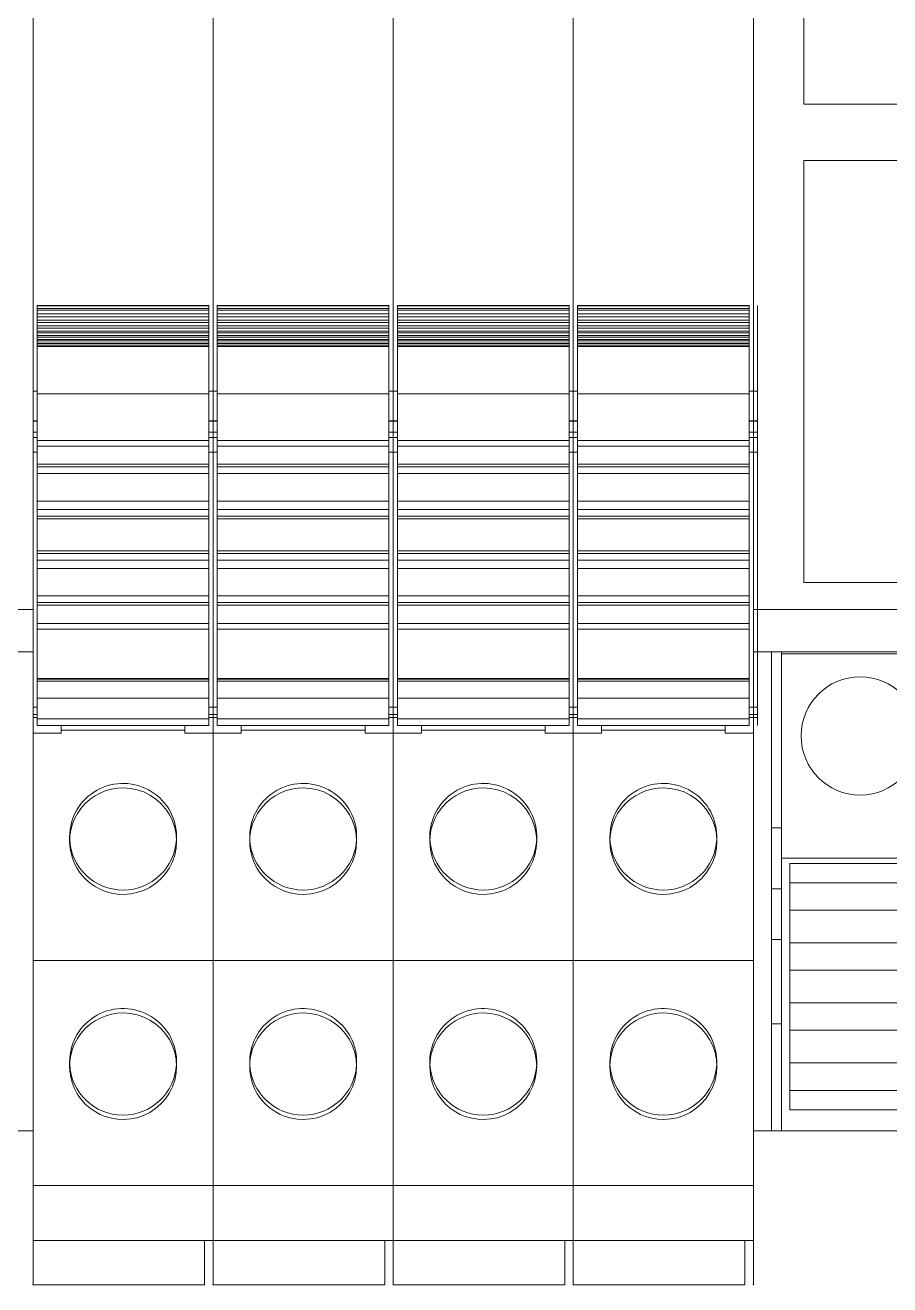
# Model space of a CAD drawing. Header units: millimetres. Extents: x 979 to 3414, y -1029 to 703.
# Drawn here: x 2215.84 to 2246.56, y 378.01 to 422.78 of the extents above; entities that cross this region are included whole.
import ezdxf

# ---------------------------------------------------------------- set-up
doc = ezdxf.new("R2010")
doc.units = ezdxf.units.MM
doc.layers.add('eProC - L2', color=41, linetype='Continuous', lineweight=20)

# ---------------------------------------------------------------- blocks, each defined once
blk = doc.blocks.new('eProC_Z_BPSN-SI-520')
at = {"layer": 'eProC - L2'}
for p, q in [((1.794, -42.11), (1.794, -21.11)), ((1.794, -42.11), (5.794, -42.11)), ((1.794, -59.11), (1.794, -44.11)), ((1.794, -44.11), (5.794, -44.11)), ((1.794, -59.11), (5.794, -59.11)), ((7.5, -60.072), (0, -60.072)), ((7.5, -61.577), (0, -61.577)), ((0.644, -78.601), (0.644, -61.577)), ((0.994, -78.601), (0.994, -61.577)), ((6.594, -61.647), (0.994, -61.647)), ((0.994, -67.83), (0.644, -67.83)), ((6.594, -68.91), (0.994, -68.91)), ((1.294, -77.853), (1.294, -69.103)), ((6.594, -69.103), (1.294, -69.103)), ((6.594, -69.783), (1.294, -69.783)), ((0.994, -70.001), (0.644, -70.001)), ((6.594, -70.757), (1.294, -70.757)), ((0.644, -71.801), (0.994, -71.801)), ((6.594, -71.919), (1.294, -71.919)), ((6.594, -72.893), (1.294, -72.893)), ((6.594, -74.054), (1.294, -74.054)), ((0.994, -74.801), (0.644, -74.801)), ((6.594, -75.029), (1.294, -75.029)), ((6.594, -76.19), (1.294, -76.19)), ((6.594, -77.165), (1.294, -77.165)), ((6.594, -77.853), (1.294, -77.853)), ((6.594, -78.601), (0.994, -78.601))]:
    blk.add_line(p, q, dxfattribs=at)
blk.add_lwpolyline([(0, 0), (7.5, 0), (7.5, -78.601), (0, -78.601)], close=True, dxfattribs=at)
blk.add_circle((3.794, -64.565), 2.1, dxfattribs=at)

msp = doc.modelspace()

# ---------------------------------------------------------------- linework, layer by layer
at = {"layer": 'eProC - L2'}
for p, q in [((2222.516, 467.559), (2222.516, 379.581)), ((2228.916, 467.559), (2228.916, 379.581)), ((2235.316, 467.559), (2235.316, 379.581)), ((2241.716, 467.559), (2241.716, 379.581)), ((2216.116, 387.581), (2216.116, 436.848)), ((2222.516, 387.581), (2222.516, 436.848)), ((2228.916, 387.581), (2228.916, 436.848)), ((2235.316, 387.581), (2235.316, 436.848)), ((2241.716, 387.581), (2241.716, 436.848)), ((2222.366, 412.82), (2216.266, 412.82)), ((2216.266, 397.886), (2216.266, 412.82)), ((2222.366, 412.807), (2216.266, 412.807)), ((2222.366, 412.715), (2216.266, 412.715)), ((2222.366, 412.649), (2216.266, 412.649)), ((2222.366, 412.52), (2216.266, 412.52)), ((2222.366, 412.42), (2216.266, 412.42)), ((2222.366, 412.82), (2222.366, 397.886)), ((2228.766, 412.82), (2222.666, 412.82)), ((2222.666, 397.886), (2222.666, 412.82)), ((2228.766, 412.807), (2222.666, 412.807)), ((2228.766, 412.715), (2222.666, 412.715)), ((2228.766, 412.649), (2222.666, 412.649)), ((2228.766, 412.52), (2222.666, 412.52)), ((2228.766, 412.42), (2222.666, 412.42)), ((2228.766, 412.82), (2228.766, 397.886)), ((2235.166, 412.82), (2229.066, 412.82)), ((2229.066, 397.886), (2229.066, 412.82)), ((2235.166, 412.807), (2229.066, 412.807)), ((2235.166, 412.715), (2229.066, 412.715)), ((2235.166, 412.649), (2229.066, 412.649)), ((2235.166, 412.52), (2229.066, 412.52)), ((2235.166, 412.42), (2229.066, 412.42)), ((2235.166, 412.82), (2235.166, 397.886)), ((2241.566, 412.82), (2235.466, 412.82)), ((2235.466, 397.886), (2235.466, 412.82)), ((2241.566, 412.807), (2235.466, 412.807)), ((2241.566, 412.715), (2235.466, 412.715)), ((2241.566, 412.649), (2235.466, 412.649)), ((2241.566, 412.52), (2235.466, 412.52)), ((2241.566, 412.42), (2235.466, 412.42)), ((2241.566, 412.82), (2241.566, 397.886)), ((2241.866, 397.886), (2241.866, 412.82)), ((2222.366, 412.298), (2216.266, 412.298)), ((2222.366, 412.21), (2216.266, 412.21)), ((2222.366, 412.096), (2216.266, 412.096)), ((2222.366, 412.019), (2216.266, 412.019)), ((2228.766, 412.298), (2222.666, 412.298)), ((2228.766, 412.21), (2222.666, 412.21)), ((2228.766, 412.096), (2222.666, 412.096)), ((2228.766, 412.019), (2222.666, 412.019)), ((2235.166, 412.298), (2229.066, 412.298)), ((2235.166, 412.21), (2229.066, 412.21)), ((2235.166, 412.096), (2229.066, 412.096)), ((2235.166, 412.019), (2229.066, 412.019)), ((2241.566, 412.298), (2235.466, 412.298)), ((2241.566, 412.21), (2235.466, 412.21)), ((2241.566, 412.096), (2235.466, 412.096)), ((2241.566, 412.019), (2235.466, 412.019)), ((2222.366, 411.912), (2216.266, 411.912)), ((2222.366, 411.848), (2216.266, 411.848)), ((2222.366, 411.749), (2216.266, 411.749)), ((2222.366, 411.698), (2216.266, 411.698)), ((2222.366, 411.606), (2216.266, 411.606)), ((2222.366, 411.568), (2216.266, 411.568)), ((2228.766, 411.912), (2222.666, 411.912)), ((2228.766, 411.848), (2222.666, 411.848)), ((2228.766, 411.749), (2222.666, 411.749)), ((2228.766, 411.698), (2222.666, 411.698)), ((2228.766, 411.606), (2222.666, 411.606)), ((2228.766, 411.568), (2222.666, 411.568)), ((2235.166, 411.912), (2229.066, 411.912)), ((2235.166, 411.848), (2229.066, 411.848)), ((2235.166, 411.749), (2229.066, 411.749)), ((2235.166, 411.698), (2229.066, 411.698)), ((2235.166, 411.606), (2229.066, 411.606)), ((2235.166, 411.568), (2229.066, 411.568)), ((2241.566, 411.912), (2235.466, 411.912)), ((2241.566, 411.848), (2235.466, 411.848)), ((2241.566, 411.749), (2235.466, 411.749)), ((2241.566, 411.698), (2235.466, 411.698)), ((2241.566, 411.606), (2235.466, 411.606)), ((2241.566, 411.568), (2235.466, 411.568)), ((2222.366, 411.483), (2216.266, 411.483)), ((2222.366, 411.459), (2216.266, 411.459)), ((2222.366, 411.382), (2216.266, 411.382)), ((2222.366, 411.365), (2216.266, 411.365)), ((2228.766, 411.483), (2222.666, 411.483)), ((2228.766, 411.459), (2222.666, 411.459)), ((2228.766, 411.382), (2222.666, 411.382)), ((2228.766, 411.365), (2222.666, 411.365)), ((2235.166, 411.483), (2229.066, 411.483)), ((2235.166, 411.459), (2229.066, 411.459)), ((2235.166, 411.382), (2229.066, 411.382)), ((2235.166, 411.365), (2229.066, 411.365)), ((2241.566, 411.483), (2235.466, 411.483)), ((2241.566, 411.459), (2235.466, 411.459)), ((2241.566, 411.382), (2235.466, 411.382)), ((2241.566, 411.365), (2235.466, 411.365)), ((2216.116, 409.77), (2216.266, 409.77)), ((2222.366, 409.77), (2222.516, 409.77)), ((2222.516, 409.77), (2222.666, 409.77)), ((2228.766, 409.77), (2228.916, 409.77)), ((2228.916, 409.77), (2229.066, 409.77)), ((2235.166, 409.77), (2235.316, 409.77)), ((2235.316, 409.77), (2235.466, 409.77)), ((2241.566, 409.77), (2241.716, 409.77)), ((2241.716, 409.77), (2241.866, 409.77)), ((2216.266, 409.684), (2222.366, 409.684)), ((2222.666, 409.684), (2228.766, 409.684)), ((2229.066, 409.684), (2235.166, 409.684)), ((2235.466, 409.684), (2241.566, 409.684)), ((2216.266, 408.714), (2216.116, 408.714)), ((2216.116, 408.711), (2216.266, 408.711)), ((2222.516, 408.714), (2222.366, 408.714)), ((2222.366, 408.711), (2222.516, 408.711)), ((2222.666, 408.714), (2222.516, 408.714)), ((2222.516, 408.711), (2222.666, 408.711)), ((2228.916, 408.714), (2228.766, 408.714)), ((2228.766, 408.711), (2228.916, 408.711)), ((2229.066, 408.714), (2228.916, 408.714)), ((2228.916, 408.711), (2229.066, 408.711)), ((2235.316, 408.714), (2235.166, 408.714)), ((2235.166, 408.711), (2235.316, 408.711)), ((2235.466, 408.714), (2235.316, 408.714)), ((2235.316, 408.711), (2235.466, 408.711)), ((2241.716, 408.714), (2241.566, 408.714)), ((2241.566, 408.711), (2241.716, 408.711)), ((2241.866, 408.714), (2241.716, 408.714)), ((2241.716, 408.711), (2241.866, 408.711)), ((2216.116, 408.311), (2216.266, 408.311)), ((2216.116, 408.132), (2216.266, 408.132)), ((2222.366, 408.02), (2216.266, 408.02)), ((2222.366, 408.311), (2222.516, 408.311)), ((2222.366, 408.132), (2222.516, 408.132)), ((2222.516, 408.311), (2222.666, 408.311)), ((2222.516, 408.132), (2222.666, 408.132)), ((2228.766, 408.02), (2222.666, 408.02)), ((2228.766, 408.311), (2228.916, 408.311)), ((2228.766, 408.132), (2228.916, 408.132)), ((2228.916, 408.311), (2229.066, 408.311)), ((2228.916, 408.132), (2229.066, 408.132)), ((2235.166, 408.02), (2229.066, 408.02)), ((2235.166, 408.311), (2235.316, 408.311)), ((2235.166, 408.132), (2235.316, 408.132)), ((2235.316, 408.311), (2235.466, 408.311)), ((2235.316, 408.132), (2235.466, 408.132)), ((2241.566, 408.02), (2235.466, 408.02)), ((2241.566, 408.311), (2241.716, 408.311)), ((2241.566, 408.132), (2241.716, 408.132)), ((2241.716, 408.311), (2241.866, 408.311)), ((2241.716, 408.132), (2241.866, 408.132)), ((2216.116, 407.601), (2216.266, 407.601)), ((2216.266, 407.82), (2222.366, 407.82)), ((2222.366, 407.601), (2222.516, 407.601)), ((2222.516, 407.601), (2222.666, 407.601)), ((2222.666, 407.82), (2228.766, 407.82)), ((2228.766, 407.601), (2228.916, 407.601)), ((2228.916, 407.601), (2229.066, 407.601)), ((2229.066, 407.82), (2235.166, 407.82)), ((2235.166, 407.601), (2235.316, 407.601)), ((2235.316, 407.601), (2235.466, 407.601)), ((2235.466, 407.82), (2241.566, 407.82)), ((2241.566, 407.601), (2241.716, 407.601)), ((2241.716, 407.601), (2241.866, 407.601)), ((2216.266, 407.178), (2222.366, 407.178)), ((2216.266, 407.083), (2222.366, 407.083)), ((2222.666, 407.178), (2228.766, 407.178)), ((2222.666, 407.083), (2228.766, 407.083)), ((2229.066, 407.178), (2235.166, 407.178)), ((2229.066, 407.083), (2235.166, 407.083)), ((2235.466, 407.178), (2241.566, 407.178)), ((2235.466, 407.083), (2241.566, 407.083)), ((2222.366, 406.845), (2216.266, 406.845)), ((2228.766, 406.845), (2222.666, 406.845)), ((2235.166, 406.845), (2229.066, 406.845)), ((2241.566, 406.845), (2235.466, 406.845)), ((2222.366, 405.87), (2216.266, 405.87)), ((2228.766, 405.87), (2222.666, 405.87)), ((2235.166, 405.87), (2229.066, 405.87)), ((2241.566, 405.87), (2235.466, 405.87)), ((2216.266, 405.57), (2222.366, 405.57)), ((2222.366, 405.333), (2216.266, 405.333)), ((2216.266, 405.237), (2222.366, 405.237)), ((2222.666, 405.57), (2228.766, 405.57)), ((2228.766, 405.333), (2222.666, 405.333)), ((2222.666, 405.237), (2228.766, 405.237)), ((2229.066, 405.57), (2235.166, 405.57)), ((2235.166, 405.333), (2229.066, 405.333)), ((2229.066, 405.237), (2235.166, 405.237)), ((2235.466, 405.57), (2241.566, 405.57)), ((2241.566, 405.333), (2235.466, 405.333)), ((2235.466, 405.237), (2241.566, 405.237)), ((2222.366, 404.103), (2216.266, 404.103)), ((2216.266, 404.008), (2222.366, 404.008)), ((2228.766, 404.103), (2222.666, 404.103)), ((2222.666, 404.008), (2228.766, 404.008)), ((2235.166, 404.103), (2229.066, 404.103)), ((2229.066, 404.008), (2235.166, 404.008)), ((2241.566, 404.103), (2235.466, 404.103)), ((2235.466, 404.008), (2241.566, 404.008)), ((2222.366, 403.77), (2216.266, 403.77)), ((2222.366, 403.47), (2216.266, 403.47)), ((2228.766, 403.77), (2222.666, 403.77)), ((2228.766, 403.47), (2222.666, 403.47)), ((2235.166, 403.77), (2229.066, 403.77)), ((2235.166, 403.47), (2229.066, 403.47)), ((2241.566, 403.77), (2235.466, 403.77)), ((2241.566, 403.47), (2235.466, 403.47)), ((2216.266, 402.495), (2222.366, 402.495)), ((2222.366, 402.258), (2216.266, 402.258)), ((2216.266, 402.162), (2222.366, 402.162)), ((2222.666, 402.495), (2228.766, 402.495)), ((2228.766, 402.258), (2222.666, 402.258)), ((2222.666, 402.162), (2228.766, 402.162)), ((2229.066, 402.495), (2235.166, 402.495)), ((2235.166, 402.258), (2229.066, 402.258)), ((2229.066, 402.162), (2235.166, 402.162)), ((2235.466, 402.495), (2241.566, 402.495)), ((2241.566, 402.258), (2235.466, 402.258)), ((2235.466, 402.162), (2241.566, 402.162)), ((2222.366, 401.52), (2216.266, 401.52)), ((2216.266, 401.32), (2222.366, 401.32)), ((2228.766, 401.52), (2222.666, 401.52)), ((2222.666, 401.32), (2228.766, 401.32)), ((2235.166, 401.52), (2229.066, 401.52)), ((2229.066, 401.32), (2235.166, 401.32)), ((2241.566, 401.52), (2235.466, 401.52)), ((2235.466, 401.32), (2241.566, 401.32)), ((2222.366, 399.558), (2216.266, 399.558)), ((2222.366, 399.532), (2216.266, 399.532)), ((2222.366, 399.462), (2216.266, 399.462)), ((2228.766, 399.558), (2222.666, 399.558)), ((2228.766, 399.532), (2222.666, 399.532)), ((2228.766, 399.462), (2222.666, 399.462)), ((2235.166, 399.558), (2229.066, 399.558)), ((2235.166, 399.532), (2229.066, 399.532)), ((2235.166, 399.462), (2229.066, 399.462)), ((2241.566, 399.558), (2235.466, 399.558)), ((2241.566, 399.532), (2235.466, 399.532)), ((2241.566, 399.462), (2235.466, 399.462)), ((2216.116, 398.545), (2216.266, 398.545)), ((2222.366, 398.857), (2216.266, 398.857)), ((2222.516, 398.545), (2222.366, 398.545)), ((2222.516, 398.545), (2222.666, 398.545)), ((2228.766, 398.857), (2222.666, 398.857)), ((2228.916, 398.545), (2228.766, 398.545)), ((2228.916, 398.545), (2229.066, 398.545)), ((2235.166, 398.857), (2229.066, 398.857)), ((2235.316, 398.545), (2235.166, 398.545)), ((2235.316, 398.545), (2235.466, 398.545)), ((2241.566, 398.857), (2235.466, 398.857)), ((2241.716, 398.545), (2241.566, 398.545)), ((2241.716, 398.545), (2241.866, 398.545)), ((2216.116, 398.279), (2216.266, 398.279)), ((2216.116, 398.18), (2216.266, 398.18)), ((2222.366, 398.13), (2216.266, 398.13)), ((2222.516, 398.279), (2222.366, 398.279)), ((2222.516, 398.18), (2222.366, 398.18)), ((2222.516, 398.279), (2222.666, 398.279)), ((2222.516, 398.18), (2222.666, 398.18)), ((2228.766, 398.13), (2222.666, 398.13)), ((2228.916, 398.279), (2228.766, 398.279)), ((2228.916, 398.18), (2228.766, 398.18)), ((2228.916, 398.279), (2229.066, 398.279)), ((2228.916, 398.18), (2229.066, 398.18)), ((2235.166, 398.13), (2229.066, 398.13)), ((2235.316, 398.279), (2235.166, 398.279)), ((2235.316, 398.18), (2235.166, 398.18)), ((2235.316, 398.279), (2235.466, 398.279)), ((2235.316, 398.18), (2235.466, 398.18)), ((2241.566, 398.13), (2235.466, 398.13)), ((2241.716, 398.279), (2241.566, 398.279)), ((2241.716, 398.18), (2241.566, 398.18)), ((2241.716, 398.279), (2241.866, 398.279)), ((2241.716, 398.18), (2241.866, 398.18)), ((2216.116, 397.621), (2217.116, 397.621)), ((2216.266, 397.886), (2222.366, 397.886)), ((2217.116, 397.621), (2217.116, 397.886)), ((2221.516, 397.721), (2217.116, 397.721)), ((2221.516, 397.621), (2221.516, 397.886)), ((2222.516, 397.621), (2221.516, 397.621)), ((2222.516, 397.621), (2223.516, 397.621)), ((2222.666, 397.886), (2228.766, 397.886)), ((2223.516, 397.621), (2223.516, 397.886)), ((2227.916, 397.721), (2223.516, 397.721)), ((2227.916, 397.621), (2227.916, 397.886)), ((2228.916, 397.621), (2227.916, 397.621)), ((2228.916, 397.621), (2229.916, 397.621)), ((2229.066, 397.886), (2235.166, 397.886)), ((2229.916, 397.621), (2229.916, 397.886)), ((2234.316, 397.721), (2229.916, 397.721)), ((2234.316, 397.621), (2234.316, 397.886)), ((2235.316, 397.621), (2234.316, 397.621)), ((2235.316, 397.621), (2236.316, 397.621)), ((2235.466, 397.886), (2241.566, 397.886)), ((2236.316, 397.621), (2236.316, 397.886)), ((2240.716, 397.721), (2236.316, 397.721)), ((2240.716, 397.621), (2240.716, 397.886)), ((2241.716, 397.621), (2240.716, 397.621)), ((2217.416, 393.936), (2217.416, 393.774)), ((2221.217, 393.774), (2221.217, 393.936)), ((2223.816, 393.936), (2223.816, 393.774)), ((2227.617, 393.774), (2227.617, 393.936)), ((2230.216, 393.936), (2230.216, 393.774)), ((2234.017, 393.774), (2234.017, 393.936)), ((2236.616, 393.936), (2236.616, 393.774)), ((2240.417, 393.774), (2240.417, 393.936)), ((2222.516, 389.533), (2216.116, 389.533)), ((2228.916, 389.533), (2222.516, 389.533)), ((2235.316, 389.533), (2228.916, 389.533)), ((2241.716, 389.533), (2235.316, 389.533)), ((2216.116, 387.601), (2216.116, 387.582)), ((2216.116, 387.582), (2216.116, 379.581)), ((2222.516, 387.601), (2222.516, 387.582)), ((2222.516, 387.582), (2222.516, 379.581)), ((2228.916, 387.601), (2228.916, 387.582)), ((2228.916, 387.582), (2228.916, 379.581)), ((2235.316, 387.601), (2235.316, 387.582)), ((2235.316, 387.582), (2235.316, 379.581)), ((2241.716, 387.601), (2241.716, 387.582)), ((2241.716, 387.582), (2241.716, 379.581)), ((2217.416, 385.936), (2217.416, 385.774)), ((2221.217, 385.774), (2221.217, 385.936)), ((2223.816, 385.936), (2223.816, 385.774)), ((2227.617, 385.774), (2227.617, 385.936)), ((2230.216, 385.936), (2230.216, 385.774)), ((2234.017, 385.774), (2234.017, 385.936)), ((2236.616, 385.936), (2236.616, 385.774)), ((2240.417, 385.774), (2240.417, 385.936)), ((2216.116, 384.124), (2216.116, 384.127)), ((2216.116, 383.77), (2216.116, 379.87)), ((2222.516, 384.124), (2222.516, 384.127)), ((2222.516, 383.77), (2222.516, 379.87)), ((2228.916, 384.124), (2228.916, 384.127)), ((2228.916, 383.77), (2228.916, 379.87)), ((2235.316, 384.124), (2235.316, 384.127)), ((2235.316, 383.77), (2235.316, 379.87)), ((2241.716, 384.124), (2241.716, 384.127)), ((2241.716, 383.77), (2241.716, 379.87)), ((2222.516, 381.533), (2216.116, 381.533)), ((2228.916, 381.533), (2222.516, 381.533)), ((2235.316, 381.533), (2228.916, 381.533)), ((2241.716, 381.533), (2235.316, 381.533)), ((2222.516, 379.588), (2216.116, 379.588)), ((2222.516, 379.583), (2216.116, 379.583)), ((2216.116, 379.581), (2222.516, 379.581)), ((2216.116, 379.578), (2216.116, 378.008)), ((2222.216, 378.008), (2222.216, 379.581)), ((2228.916, 379.588), (2222.516, 379.588)), ((2228.916, 379.583), (2222.516, 379.583)), ((2222.516, 379.581), (2228.916, 379.581)), ((2222.516, 379.578), (2222.516, 378.008)), ((2228.616, 378.008), (2228.616, 379.581)), ((2235.316, 379.588), (2228.916, 379.588)), ((2235.316, 379.583), (2228.916, 379.583)), ((2228.916, 379.581), (2235.316, 379.581)), ((2228.916, 379.578), (2228.916, 378.008)), ((2235.016, 378.008), (2235.016, 379.581)), ((2241.716, 379.588), (2235.316, 379.588)), ((2241.716, 379.583), (2235.316, 379.583)), ((2235.316, 379.581), (2241.716, 379.581)), ((2235.316, 379.578), (2235.316, 378.008)), ((2241.416, 378.008), (2241.416, 379.581)), ((2241.716, 379.578), (2241.716, 378.008)), ((2216.116, 378.01), (2222.216, 378.01)), ((2216.116, 378.008), (2222.216, 378.008)), ((2222.516, 378.01), (2228.616, 378.01)), ((2222.516, 378.008), (2228.616, 378.008)), ((2228.916, 378.01), (2235.016, 378.01)), ((2228.916, 378.008), (2235.016, 378.008)), ((2235.316, 378.01), (2241.416, 378.01)), ((2235.316, 378.008), (2241.416, 378.008))]:
    msp.add_line(p, q, dxfattribs=at)
for points in [[(2219.317, 395.673), (2219.123, 395.663), (2218.91, 395.629), (2218.682, 395.563), (2218.504, 395.49), (2218.325, 395.393), (2218.147, 395.269), (2217.975, 395.118), (2217.819, 394.941), (2217.692, 394.758), (2217.594, 394.575), (2217.521, 394.395), (2217.458, 394.169), (2217.426, 393.961), (2217.416, 393.777), (2217.416, 393.774)], [(2219.317, 395.673), (2219.576, 395.653), (2219.821, 395.604), (2220.052, 395.526), (2220.269, 395.419), (2220.471, 395.282), (2220.659, 395.116), (2220.824, 394.928), (2220.961, 394.723), (2221.072, 394.5), (2221.152, 394.264), (2221.2, 394.022), (2221.217, 393.774), (2221.217, 393.774)], [(2225.717, 395.673), (2225.523, 395.663), (2225.31, 395.629), (2225.082, 395.563), (2224.904, 395.49), (2224.725, 395.393), (2224.547, 395.269), (2224.375, 395.118), (2224.219, 394.941), (2224.092, 394.758), (2223.994, 394.575), (2223.921, 394.395), (2223.858, 394.169), (2223.826, 393.961), (2223.816, 393.777), (2223.816, 393.774)], [(2225.717, 395.673), (2225.976, 395.653), (2226.221, 395.604), (2226.452, 395.526), (2226.669, 395.419), (2226.871, 395.282), (2227.059, 395.116), (2227.224, 394.928), (2227.361, 394.723), (2227.472, 394.5), (2227.552, 394.264), (2227.6, 394.022), (2227.617, 393.774), (2227.617, 393.774)], [(2232.117, 395.673), (2231.923, 395.663), (2231.71, 395.629), (2231.482, 395.563), (2231.304, 395.49), (2231.125, 395.393), (2230.947, 395.269), (2230.775, 395.118), (2230.619, 394.941), (2230.492, 394.758), (2230.394, 394.575), (2230.321, 394.395), (2230.258, 394.169), (2230.226, 393.961), (2230.216, 393.777), (2230.216, 393.774)], [(2232.117, 395.673), (2232.376, 395.653), (2232.621, 395.604), (2232.852, 395.526), (2233.069, 395.419), (2233.271, 395.282), (2233.459, 395.116), (2233.624, 394.928), (2233.761, 394.723), (2233.872, 394.5), (2233.952, 394.264), (2234, 394.022), (2234.017, 393.774), (2234.017, 393.774)], [(2238.517, 395.673), (2238.323, 395.663), (2238.11, 395.629), (2237.882, 395.563), (2237.704, 395.49), (2237.525, 395.393), (2237.347, 395.269), (2237.175, 395.118), (2237.019, 394.941), (2236.892, 394.758), (2236.794, 394.575), (2236.721, 394.395), (2236.658, 394.169), (2236.626, 393.961), (2236.616, 393.777), (2236.616, 393.774)], [(2238.517, 395.673), (2238.776, 395.653), (2239.021, 395.604), (2239.252, 395.526), (2239.469, 395.419), (2239.671, 395.282), (2239.859, 395.116), (2240.024, 394.928), (2240.161, 394.723), (2240.272, 394.5), (2240.352, 394.264), (2240.4, 394.022), (2240.417, 393.774), (2240.417, 393.774)], [(2217.416, 393.774), (2217.425, 393.599), (2217.455, 393.395), (2217.516, 393.169), (2217.588, 392.988), (2217.686, 392.802), (2217.768, 392.677), (2217.864, 392.554), (2217.975, 392.435), (2218.144, 392.285), (2218.321, 392.163), (2218.5, 392.067), (2218.677, 391.994), (2218.905, 391.928), (2219.12, 391.894), (2219.317, 391.884)], [(2221.217, 393.774), (2221.201, 393.526), (2221.152, 393.284), (2221.072, 393.049), (2220.962, 392.827), (2220.824, 392.623), (2220.66, 392.437), (2220.472, 392.273), (2220.266, 392.136), (2220.044, 392.028), (2219.809, 391.948), (2219.587, 391.905), (2219.317, 391.884)], [(2223.816, 393.774), (2223.825, 393.599), (2223.855, 393.395), (2223.916, 393.169), (2223.988, 392.988), (2224.086, 392.802), (2224.168, 392.677), (2224.264, 392.554), (2224.375, 392.435), (2224.544, 392.285), (2224.721, 392.163), (2224.9, 392.067), (2225.077, 391.994), (2225.305, 391.928), (2225.52, 391.894), (2225.717, 391.884)], [(2227.617, 393.774), (2227.601, 393.526), (2227.552, 393.284), (2227.472, 393.049), (2227.362, 392.827), (2227.224, 392.623), (2227.06, 392.437), (2226.872, 392.273), (2226.666, 392.136), (2226.444, 392.028), (2226.209, 391.948), (2225.987, 391.905), (2225.717, 391.884)], [(2230.216, 393.774), (2230.225, 393.599), (2230.255, 393.395), (2230.316, 393.169), (2230.388, 392.988), (2230.486, 392.802), (2230.568, 392.677), (2230.664, 392.554), (2230.775, 392.435), (2230.944, 392.285), (2231.121, 392.163), (2231.3, 392.067), (2231.477, 391.994), (2231.705, 391.928), (2231.92, 391.894), (2232.117, 391.884)], [(2234.017, 393.774), (2234.001, 393.526), (2233.952, 393.284), (2233.872, 393.049), (2233.762, 392.827), (2233.624, 392.623), (2233.46, 392.437), (2233.272, 392.273), (2233.066, 392.136), (2232.844, 392.028), (2232.609, 391.948), (2232.387, 391.905), (2232.117, 391.884)], [(2236.616, 393.774), (2236.625, 393.599), (2236.655, 393.395), (2236.716, 393.169), (2236.788, 392.988), (2236.886, 392.802), (2236.968, 392.677), (2237.064, 392.554), (2237.175, 392.435), (2237.344, 392.285), (2237.521, 392.163), (2237.7, 392.067), (2237.877, 391.994), (2238.105, 391.928), (2238.32, 391.894), (2238.517, 391.884)], [(2240.417, 393.774), (2240.401, 393.526), (2240.352, 393.284), (2240.272, 393.049), (2240.162, 392.827), (2240.024, 392.623), (2239.86, 392.437), (2239.672, 392.273), (2239.466, 392.136), (2239.244, 392.028), (2239.009, 391.948), (2238.787, 391.905), (2238.517, 391.884)], [(2218.746, 387.585), (2218.682, 387.563), (2218.504, 387.49), (2218.325, 387.393), (2218.147, 387.269), (2217.975, 387.118), (2217.819, 386.941), (2217.692, 386.758), (2217.594, 386.575), (2217.521, 386.395), (2217.458, 386.169), (2217.426, 385.961), (2217.416, 385.777), (2217.416, 385.774)], [(2219.317, 387.673), (2219.123, 387.663), (2218.91, 387.629), (2218.746, 387.585)], [(2219.317, 387.673), (2219.576, 387.653), (2219.821, 387.604), (2219.891, 387.584)], [(2219.891, 387.584), (2220.052, 387.526), (2220.269, 387.419), (2220.471, 387.282), (2220.659, 387.116), (2220.824, 386.928), (2220.961, 386.723), (2221.072, 386.5), (2221.152, 386.264), (2221.2, 386.022), (2221.217, 385.774), (2221.217, 385.774)], [(2225.146, 387.585), (2225.082, 387.563), (2224.904, 387.49), (2224.725, 387.393), (2224.547, 387.269), (2224.375, 387.118), (2224.219, 386.941), (2224.092, 386.758), (2223.994, 386.575), (2223.921, 386.395), (2223.858, 386.169), (2223.826, 385.961), (2223.816, 385.777), (2223.816, 385.774)], [(2225.717, 387.673), (2225.523, 387.663), (2225.31, 387.629), (2225.146, 387.585)], [(2225.717, 387.673), (2225.976, 387.653), (2226.221, 387.604), (2226.291, 387.584)], [(2226.291, 387.584), (2226.452, 387.526), (2226.669, 387.419), (2226.871, 387.282), (2227.059, 387.116), (2227.224, 386.928), (2227.361, 386.723), (2227.472, 386.5), (2227.552, 386.264), (2227.6, 386.022), (2227.617, 385.774), (2227.617, 385.774)], [(2231.546, 387.585), (2231.482, 387.563), (2231.304, 387.49), (2231.125, 387.393), (2230.947, 387.269), (2230.775, 387.118), (2230.619, 386.941), (2230.492, 386.758), (2230.394, 386.575), (2230.321, 386.395), (2230.258, 386.169), (2230.226, 385.961), (2230.216, 385.777), (2230.216, 385.774)], [(2232.117, 387.673), (2231.923, 387.663), (2231.71, 387.629), (2231.546, 387.585)], [(2232.117, 387.673), (2232.376, 387.653), (2232.621, 387.604), (2232.691, 387.584)], [(2232.691, 387.584), (2232.852, 387.526), (2233.069, 387.419), (2233.271, 387.282), (2233.459, 387.116), (2233.624, 386.928), (2233.761, 386.723), (2233.872, 386.5), (2233.952, 386.264), (2234, 386.022), (2234.017, 385.774), (2234.017, 385.774)], [(2237.946, 387.585), (2237.882, 387.563), (2237.704, 387.49), (2237.525, 387.393), (2237.347, 387.269), (2237.175, 387.118), (2237.019, 386.941), (2236.892, 386.758), (2236.794, 386.575), (2236.721, 386.395), (2236.658, 386.169), (2236.626, 385.961), (2236.616, 385.777), (2236.616, 385.774)], [(2238.517, 387.673), (2238.323, 387.663), (2238.11, 387.629), (2237.946, 387.585)], [(2238.517, 387.673), (2238.776, 387.653), (2239.021, 387.604), (2239.091, 387.584)], [(2239.091, 387.584), (2239.252, 387.526), (2239.469, 387.419), (2239.671, 387.282), (2239.859, 387.116), (2240.024, 386.928), (2240.161, 386.723), (2240.272, 386.5), (2240.352, 386.264), (2240.4, 386.022), (2240.417, 385.774), (2240.417, 385.774)], [(2217.416, 385.774), (2217.425, 385.599), (2217.455, 385.395), (2217.516, 385.169), (2217.588, 384.988), (2217.686, 384.802), (2217.768, 384.677), (2217.864, 384.554), (2217.975, 384.435), (2218.144, 384.285), (2218.321, 384.163), (2218.5, 384.067), (2218.677, 383.994), (2218.905, 383.928), (2219.12, 383.894), (2219.317, 383.884)], [(2221.217, 385.774), (2221.201, 385.526), (2221.152, 385.284), (2221.072, 385.049), (2220.962, 384.827), (2220.824, 384.623), (2220.66, 384.437), (2220.472, 384.273), (2220.266, 384.136), (2220.044, 384.028), (2219.809, 383.948), (2219.587, 383.905), (2219.317, 383.884)], [(2223.816, 385.774), (2223.825, 385.599), (2223.855, 385.395), (2223.916, 385.169), (2223.988, 384.988), (2224.086, 384.802), (2224.168, 384.677), (2224.264, 384.554), (2224.375, 384.435), (2224.544, 384.285), (2224.721, 384.163), (2224.9, 384.067), (2225.077, 383.994), (2225.305, 383.928), (2225.52, 383.894), (2225.717, 383.884)], [(2227.617, 385.774), (2227.601, 385.526), (2227.552, 385.284), (2227.472, 385.049), (2227.362, 384.827), (2227.224, 384.623), (2227.06, 384.437), (2226.872, 384.273), (2226.666, 384.136), (2226.444, 384.028), (2226.209, 383.948), (2225.987, 383.905), (2225.717, 383.884)], [(2230.216, 385.774), (2230.225, 385.599), (2230.255, 385.395), (2230.316, 385.169), (2230.388, 384.988), (2230.486, 384.802), (2230.568, 384.677), (2230.664, 384.554), (2230.775, 384.435), (2230.944, 384.285), (2231.121, 384.163), (2231.3, 384.067), (2231.477, 383.994), (2231.705, 383.928), (2231.92, 383.894), (2232.117, 383.884)], [(2234.017, 385.774), (2234.001, 385.526), (2233.952, 385.284), (2233.872, 385.049), (2233.762, 384.827), (2233.624, 384.623), (2233.46, 384.437), (2233.272, 384.273), (2233.066, 384.136), (2232.844, 384.028), (2232.609, 383.948), (2232.387, 383.905), (2232.117, 383.884)], [(2236.616, 385.774), (2236.625, 385.599), (2236.655, 385.395), (2236.716, 385.169), (2236.788, 384.988), (2236.886, 384.802), (2236.968, 384.677), (2237.064, 384.554), (2237.175, 384.435), (2237.344, 384.285), (2237.521, 384.163), (2237.7, 384.067), (2237.877, 383.994), (2238.105, 383.928), (2238.32, 383.894), (2238.517, 383.884)], [(2240.417, 385.774), (2240.401, 385.526), (2240.352, 385.284), (2240.272, 385.049), (2240.162, 384.827), (2240.024, 384.623), (2239.86, 384.437), (2239.672, 384.273), (2239.466, 384.136), (2239.244, 384.028), (2239.009, 383.948), (2238.787, 383.905), (2238.517, 383.884)]]:
    msp.add_lwpolyline(points, dxfattribs=at)
for centre, start_param, end_param in [((2219.317, 393.936), 6.235558, 9.424778), ((2225.717, 393.936), 6.235558, 9.424778), ((2232.117, 393.936), 6.235558, 9.424778), ((2238.517, 393.936), 6.235558, 9.424778), ((2219.317, 393.936), 3.141593, 3.187944), ((2219.317, 393.936), 3.187944, 6.235558), ((2225.717, 393.936), 3.141593, 3.187944), ((2225.717, 393.936), 3.187944, 6.235558), ((2232.117, 393.936), 3.141593, 3.187944), ((2232.117, 393.936), 3.187944, 6.235558), ((2238.517, 393.936), 3.141593, 3.187944), ((2238.517, 393.936), 3.187944, 6.235558), ((2219.317, 385.936), 6.235558, 9.424778), ((2225.717, 385.936), 6.235558, 9.424778), ((2232.117, 385.936), 6.235558, 9.424778), ((2238.517, 385.936), 6.235558, 9.424778), ((2219.317, 385.936), 3.141593, 3.187944), ((2219.317, 385.936), 3.187944, 6.235558), ((2225.717, 385.936), 3.141593, 3.187944), ((2225.717, 385.936), 3.187944, 6.235558), ((2232.117, 385.936), 3.141593, 3.187944), ((2232.117, 385.936), 3.187944, 6.235558), ((2238.517, 385.936), 3.141593, 3.187944), ((2238.517, 385.936), 3.187944, 6.235558)]:
    msp.add_ellipse(centre, major_axis=(1.9, 0), ratio=0.997065, start_param=start_param, end_param=end_param, dxfattribs=at)
for p in [(2216.116, 378.01), (2222.516, 378.01), (2228.916, 378.01), (2235.316, 378.01), (2241.716, 378.01)]:
    msp.add_point(p, dxfattribs=at)

# ---------------------------------------------------------------- block references
for p in [(2208.616, 462.084), (2241.716, 462.084)]:
    msp.add_blockref('eProC_Z_BPSN-SI-520', p)

doc.saveas('drawing.dxf')
